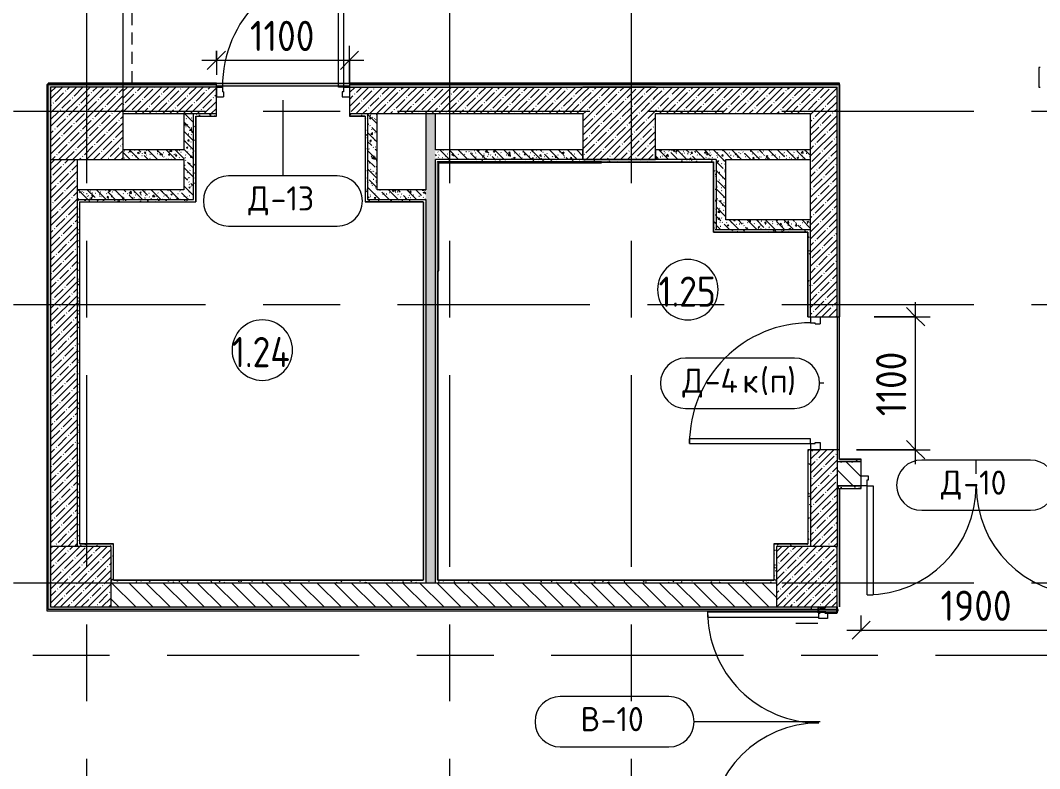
# Model space of a CAD drawing. Header units: millimetres. Extents: x -3708 to 187246, y -8553 to 29000.
# Drawn here: x 13460 to 21884, y 9562 to 15751 of the extents above; entities that cross this region are included whole.
import ezdxf

# ---------------------------------------------------------------- set-up
doc = ezdxf.new("R2010")
doc.units = ezdxf.units.MM
doc.linetypes.add('200_ШТРИХ__ш1_п0_6_', pattern=[160, 100, -60])
doc.linetypes.add('Осевая', pattern=[3175, 635, -476.25, 1587.5, -476.25])
for name, color, linetype, lineweight in [('A-ANNO-DIMS', 7, 'Continuous', 9), ('A-ANNO-DIMS-100', 7, 'Continuous', 9), ('A-AREA-IDEN', 7, 'Continuous', 9), ('A-DETL', 7, 'Continuous', 9), ('A-DETL-GENF', 7, 'Continuous', 9), ('A-DOOR-IDEN', 7, 'Continuous', 9), ('A-GLAZ-CWMG', 7, 'Continuous', 9), ('A-GLAZ-CWMG-1', 7, 'Continuous', 25), ('A-WALL', 7, 'Continuous', 9), ('I-WALL', 7, 'Continuous', 9), ('S-COLS', 7, 'Continuous', 9), ('Ограждение', 7, 'Continuous', 9), ('Оси-2', 7, 'Осевая', 9), ('Поручни', 7, 'Continuous', 9)]:
    doc.layers.add(name, color=color, linetype=linetype, lineweight=lineweight)
for name, color, linetype, lineweight, true_color in [('A-DOOR-1', 1, 'Continuous', 9, 0xff0000), ('A-DOOR-2', 1, 'Continuous', 13, 0xff0000), ('A-DOOR-3', 1, '200_ШТРИХ__ш1_п0_6_', 9, 0xff0000), ('A-DOOR-FRAM-1', 1, 'Continuous', 13, 0xff0000), ('A-WALL-1', 7, 'Continuous', 9, 0x3c3c3c), ('A-WALL-FNSH-1', 7, 'Continuous', 9, 0x3c3c3c)]:
    doc.layers.add(name, color=color, linetype=linetype, lineweight=lineweight, true_color=true_color)
doc.styles.add('GOST Common', font='GOST_Common.ttf', dxfattribs={"height": 200})
doc.styles.add('GOST Common_1', font='GOST_Common.ttf', dxfattribs={"width": 0.9, "height": 250})
doc.styles.add('ISOCPEUR', font='isocpeur.ttf', dxfattribs={"width": 0.9, "height": 250})
doc.dimstyles.new('ISO-2_5_0_9К_БОЛЬШОЙ', dxfattribs={"dimscale": 304.8, "dimtxt": 248.995294, "dimasz": 0.492126, "dimexe": 0.393701, "dimexo": 0.984252, "dimgap": 0, "dimtad": 1, "dimdec": 0, "dimrnd": 10, "dimzin": 0, "dimdsep": 46, "dimtxsty": 'ISOCPEUR', "dimblk1": 'OBLIQUE', "dimblk2": 'OBLIQUE', "dimsah": 1, "dimcen": 0.09, "dimdle": 0.393701, "dimazin": 0, "dimtfac": 1, "dimtdec": 4, "dimtix": 1, "dimtmove": 0, "dimatfit": 3, "dimfxl": 1, "dimtvp": 1, "dimtolj": 1, "dimtzin": 0, "dimarcsym": 2})
pattern_1 = [(45, (0, 0), (-57.02463, 57.02463), []), (45, (57.025, 0), (-57.02463, 57.02463), [100.806, -20.161, 3.353, -16.808])]
pattern_2 = [(135, (0, 0), (-70.71068, -70.71068), [])]
pattern_3 = [(135, (0, 0), (-75.43415, -75.43415), [106.68, -17.78, 3.556, -17.78]), (135, (0, 75.39), (-75.43415, -75.43415), []), (50, (0, 0), (127.5292, -11.15758), [13.335, -146.685]), (355, (0, 0), (-24.66966, 133.74), [10.668, -117.348]), (100.451, (10.63, -0.93), (102.85973, 122.5818), [11.333, -124.663]), (46.184, (0, 35.56), (189.7552, -29.4304), [20.002, -220.027]), (96.636, (15.81, 33.1), (166.1822, 173.1996), [17, -186.995]), (351.184, (0, 35.56), (166.184, 173.1976), [16.002, -176.022]), (21, (17.78, 26.67), (106.13027, -71.58603), [13.335, -146.685]), (326, (17.78, 26.67), (43.2619, 128.93175), [10.668, -117.348]), (71.451, (26.62, 20.7), (149.392, 57.34505), [11.333, -124.663]), (37.5, (0, 0), (2.16223, 59.18836), [3.353, -112.573, 3.353, -115.773, -117.793]), (37.5, (0, 0), (2.16223, 59.18836), [-235.052, 3.353, -114.44]), (7.5, (0, 0), (46.77386, 70.12615), [3.353, -64.567, 3.353, -109.906, -44.894]), (7.5, (0, 0), (46.77386, 70.12615), [-181.178, 3.353, -41.542]), (327.5, (-39.65, 0), (94.91367, -4.01009), [3.353, -41.097, 3.353, -135.331, -184.023]), (327.5, (-39.65, 0), (94.91367, -4.01009), [-183.134, 3.353, -180.67]), (317.5, (-57.43, 0), (103.69057, 17.79882), [3.353, -54.432, 3.353, -88.748, -130.683]), (317.5, (-57.43, 0), (103.69057, 17.79882), [-149.885, 3.353, -127.33])]
pattern_4 = [(0, (0, 0), (121.92, 30.48), [10.058, -81.382, 10.058, -81.382, -487.68]), (0, (0, 0), (121.92, 30.48), [-182.88, 10.058, -172.822, 10.058, -81.382, -213.36]), (0, (0, 0), (121.92, 30.48), [-457.2, 10.058, -50.902, 10.058, -142.342]), (120, (45.72, 15.24), (-87.356454, 90.345817), [10.058, -81.382, 10.058, -81.382, -487.68]), (120, (45.72, 15.24), (-87.356454, 90.345817), [-182.88, 10.058, -172.822, 10.058, -81.382, -213.36]), (120, (45.72, 15.24), (-87.356454, 90.345817), [-457.2, 10.058, -50.902, 10.058, -142.342]), (240, (60.96, 76.2), (-34.563546, -120.825817), [10.058, -81.382, 10.058, -81.382, -487.68]), (240, (60.96, 76.2), (-34.563546, -120.825817), [-182.88, 10.058, -172.822, 10.058, -81.382, -213.36]), (240, (60.96, 76.2), (-34.563546, -120.825817), [-457.2, 10.058, -50.902, 10.058, -142.342])]

# ---------------------------------------------------------------- blocks, each defined once
blk = doc.blocks.new('BSC_Колонна _Прямоугольная - 600х600-V4-План заполнения и маркировки дверных проемов 1 этажа в осях 1-12')
at = {"layer": 'S-COLS'}
h = blk.add_hatch(dxfattribs=at)
h.set_pattern_fill('FP_9', color=256, style=0, pattern_type=2)
h.set_pattern_definition([(45, (-14010, -14900), (-57.02463, 57.02463), []), (45, (-13952.975, -14900), (-57.02463, 57.02463), [100.806, -20.161, 3.353, -16.808])])
h.paths.add_polyline_path([(-80, -300), (300, -300), (300, 300), (-300, 300), (-300, -300)])
for p, q in [((300, 300), (-300, 300)), ((-300, 300), (-300, -300)), ((300, -300), (300, 300)), ((-300, -300), (300, -300))]:
    blk.add_line(p, q, dxfattribs=at)
blk = doc.blocks.new('Дверь_Витражная_остекление_ - ДВН_CОШ в витраже-31920700-План заполнения и маркировки дверных проемов 1 этажа в осях 1-12')
at = {"layer": 'A-DETL-GENF'}
for p, q in [((-900, 60), (-855, 60)), ((-855, 60), (-855, -10)), ((900, 60), (855, 60)), ((855, 60), (855, -10)), ((-910, -17), (-910, -930)), ((-865, -10), (-900, -10)), ((-855, -10), (-900, -10)), ((-865, -930), (-865, -10)), ((855, -10), (900, -10)), ((865, -10), (865, -910)), ((900, -10), (865, -10)), ((910, -910), (910, -17)), ((865, -910), (910, -910)), ((-910, -930), (-865, -930))]:
    blk.add_line(p, q, dxfattribs=at)
at = {"layer": 'A-DOOR-1'}
for p, q in [((-910, -930), (-910, -17)), ((910, -910), (910, -17))]:
    blk.add_line(p, q, dxfattribs=at)
for centre, radius, start, end in [((-910, -10), 920, 270, 0), ((910, -10), 900, 180, 270)]:
    blk.add_arc(centre, radius, start, end, dxfattribs=at)
blk = doc.blocks.new('Прямоугольный импост - Импост структурный с накладкой - 160мм Темный-31915521-План заполнения и маркировки дверных проемов 1 этажа в осях 1-12')
at = {"layer": 'A-GLAZ-CWMG-1'}
for p, q in [((-25, 17), (25, 17)), ((-15, 0), (-25, 0)), ((-15, -40), (-15, 0)), ((25, 0), (15, 0)), ((15, 0), (15, -40)), ((25, 17), (25, 0)), ((-25, -40), (-15, -40)), ((15, -40), (25, -40)), ((25, -40), (25, -140)), ((25, -140), (-25, -140))]:
    blk.add_line(p, q, dxfattribs=at)
blk = doc.blocks.new('110_Дверь_СКБ_1Ст_Внутренняя1 - Д-13 1100x2100h_кладовая-33288301-План заполнения и маркировки дверных проемов 1 этажа в осях 1-12')
at = {"layer": 'A-DOOR-1'}
blk.add_arc((512.5, 110), 1000, 90, 180, dxfattribs=at)
at = {"layer": 'A-DOOR-2'}
for p, q in [((512.5, 1110), (472.5, 1110)), ((472.5, 110), (472.5, 1110)), ((512.5, 1110), (512.5, 110)), ((512.5, 110), (472.5, 110))]:
    blk.add_line(p, q, dxfattribs=at)
at = {"layer": 'A-DOOR-FRAM-1'}
for p, q in [((-537.5, 110), (-537.5, 30)), ((-537.5, 110), (-487.5, 110)), ((-487.5, 110), (-487.5, 70)), ((512.5, 110), (512.5, 70)), ((512.5, 110), (562.5, 110)), ((562.5, 110), (562.5, 30)), ((-537.5, 30), (-477.5, 30)), ((-477.5, 70), (-487.5, 70)), ((-477.5, 70), (-477.5, 30)), ((502.5, 70), (502.5, 30)), ((512.5, 70), (502.5, 70)), ((502.5, 30), (562.5, 30))]:
    blk.add_line(p, q, dxfattribs=at)
blk = doc.blocks.new('DOR__перегородка__Прямоугольная - ТП-2_ Вн_ДПГ_9480х4200h_2-23998078-План заполнения и маркировки дверных проемов 1 этажа в осях 1-12')
at = {"layer": 'A-DOOR-3'}
for p, q in [((31, 0), (2621.2, 0)), ((31, -75), (1987.4, -75))]:
    blk.add_line(p, q, dxfattribs=at)
blk = doc.blocks.new('110_Дверь_СКБ_1Ст_Внутренняя1 - Д-4к_п__1100x2100h_Артистические EI30-23985503-План заполнения и маркировки дверных проемов 1 этажа в осях 1-12')
at = {"layer": 'A-DOOR-1'}
blk.add_arc((-487.5, 110), 1000, 360, 90, dxfattribs=at)
at = {"layer": 'A-DOOR-2'}
for p, q in [((-487.5, 1110), (-447.5, 1110)), ((-487.5, 1110), (-487.5, 110)), ((-447.5, 110), (-447.5, 1110)), ((-487.5, 110), (-447.5, 110))]:
    blk.add_line(p, q, dxfattribs=at)
at = {"layer": 'A-DOOR-FRAM-1'}
for p, q in [((-487.5, 110), (-537.5, 110)), ((-537.5, 110), (-537.5, 30)), ((-487.5, 110), (-487.5, 70)), ((562.5, 110), (512.5, 110)), ((512.5, 110), (512.5, 70)), ((562.5, 110), (562.5, 30)), ((-477.5, 30), (-537.5, 30)), ((-487.5, 70), (-477.5, 70)), ((-477.5, 70), (-477.5, 30)), ((502.5, 70), (512.5, 70)), ((502.5, 70), (502.5, 30)), ((562.5, 30), (502.5, 30))]:
    blk.add_line(p, q, dxfattribs=at)
blk = doc.blocks.new('BSC_Колонна _Прямоугольная - 500х500-V35-План заполнения и маркировки дверных проемов 1 этажа в осях 1-12')
at = {"layer": 'S-COLS'}
h = blk.add_hatch(dxfattribs=at)
h.set_pattern_fill('FP_46', color=256, style=0, pattern_type=2)
h.set_pattern_definition([(45, (-19960, -11150), (-57.02463, 57.02463), []), (45, (-19902.975, -11150), (-57.02463, 57.02463), [100.806, -20.161, 3.353, -16.808])])
h.paths.add_polyline_path([(250, -250), (250, 250), (-250, 250), (-250, -250), (-224.2, -250)])
for p, q in [((250, 250), (-250, 250)), ((-250, 250), (-250, -250)), ((250, -250), (250, 250)), ((-250, -250), (250, -250))]:
    blk.add_line(p, q, dxfattribs=at)
blk = doc.blocks.new('110_Дверь_СКБ_2Ст - Д-10 1800x2100h_Актовый зал EI30-23435156-План заполнения и маркировки дверных проемов 1 этажа в осях 1-12')
at = {"layer": 'A-DOOR-1'}
for centre, start, end in [((-887.5, 100), 0, 90), ((912.5, 100), 90, 180)]:
    blk.add_arc(centre, 900, start, end, dxfattribs=at)
at = {"layer": 'A-DOOR-2'}
for p, q in [((-887.5, 1000), (-837.5, 1000)), ((-887.5, 1000), (-887.5, 100)), ((-837.5, 100), (-837.5, 1000)), ((912.5, 1000), (862.5, 1000)), ((862.5, 100), (862.5, 1000)), ((912.5, 1000), (912.5, 100)), ((-887.5, 100), (-837.5, 100)), ((912.5, 100), (862.5, 100))]:
    blk.add_line(p, q, dxfattribs=at)
at = {"layer": 'A-DOOR-FRAM-1'}
for p, q in [((-937.5, 100), (-937.5, 20)), ((-937.5, 100), (-887.5, 100)), ((-887.5, 100), (-887.5, 50)), ((912.5, 100), (912.5, 50)), ((912.5, 100), (962.5, 100)), ((962.5, 100), (962.5, 20)), ((-937.5, 20), (-877.5, 20)), ((-877.5, 50), (-887.5, 50)), ((-877.5, 50), (-877.5, 20)), ((902.5, 50), (902.5, 20)), ((912.5, 50), (902.5, 50)), ((902.5, 20), (962.5, 20))]:
    blk.add_line(p, q, dxfattribs=at)
blk = doc.blocks.new('BSC_Колонна _Прямоугольная - 500х500-V44-План заполнения и маркировки дверных проемов 1 этажа в осях 1-12')
at = {"layer": 'S-COLS'}
h = blk.add_hatch(dxfattribs=at)
h.set_pattern_fill('FP_54', color=256, style=0, pattern_type=2)
h.set_pattern_definition([(45, (-13960, -11150), (-57.02463, 57.02463), []), (45, (-13902.975, -11150), (-57.02463, 57.02463), [100.806, -20.161, 3.353, -16.808])])
h.paths.add_polyline_path([(-30, -250), (250, -250), (250, 250), (-250, 250), (-250, -250)])
for p, q in [((250, 250), (-250, 250)), ((-250, 250), (-250, -250)), ((250, -250), (250, 250)), ((-250, -250), (250, -250))]:
    blk.add_line(p, q, dxfattribs=at)
blk = doc.blocks.new('BSC_Колонна _Прямоугольная - 500х500-21690934-План заполнения и маркировки дверных проемов 1 этажа в осях 1-12')
at = {"layer": 'S-COLS'}
for p, q in [((250, 250), (-250, 250)), ((-250, 250), (-250, -250)), ((250, -250), (250, 250)), ((-250, -250), (250, -250))]:
    blk.add_line(p, q, dxfattribs=at)
blk = doc.blocks.new('Прямоугольный импост - Импост структурный с накладкой - 160мм-31915517-План заполнения и маркировки дверных проемов 1 этажа в осях 1-12')
at = {"layer": 'A-GLAZ-CWMG-1'}
for p, q in [((0, 17), (-50, 17)), ((-50, 17), (-50, 0)), ((-50, 0), (-40, 0)), ((-40, 0), (-40, -40)), ((-10, -40), (-10, 0)), ((-10, 0), (0, 0)), ((-40, -40), (-50, -40)), ((-50, -40), (-50, -140)), ((0, -40), (-10, -40)), ((-50, -140), (0, -140))]:
    blk.add_line(p, q, dxfattribs=at)
blk = doc.blocks.new('Ограждение - Ограждение-32869986-План заполнения и маркировки дверных проемов 1 этажа в осях 1-12')
at = {"layer": 'Ограждение'}
blk.add_hatch(color=256, dxfattribs=at).paths.add_polyline_path([(20210, 12200), (20230, 12200), (20230, 13300), (20210, 13300), (20210, 12351)])
at = {"layer": 'Поручни'}
for p, q in [((20210, 13300), (20210, 12200)), ((20230, 12200), (20230, 13300))]:
    blk.add_line(p, q, dxfattribs=at)
blk = doc.blocks.new('Ограждение - Ограждение-32869994-План заполнения и маркировки дверных проемов 1 этажа в осях 1-12')
at = {"layer": 'Ограждение'}
blk.add_hatch(color=256, dxfattribs=at).paths.add_polyline_path([(16173.2, 15210), (16180, 15210), (16180, 15230), (15080, 15230), (15080, 15210), (16169.5, 15210)])
at = {"layer": 'Поручни'}
for p, q in [((16180, 15230), (15080, 15230)), ((15080, 15210), (16180, 15210))]:
    blk.add_line(p, q, dxfattribs=at)
blk = doc.blocks.new('М_двери - Типоразмер_рамка-25223575-План заполнения и маркировки дверных проемов 1 этажа в осях 1-12')
at = {"layer": 'A-DOOR-IDEN'}
for p, q in [((4.496, 2.08), (-4.496, 2.08)), ((-4.496, -2.08), (4.496, -2.08))]:
    blk.add_line(p, q, dxfattribs=at)
for centre, start, end in [((-4.496, 0), 90, 270), ((4.496, 0), 270, 90)]:
    blk.add_arc(centre, 2.08, start, end, dxfattribs=at)
blk = doc.blocks.new('Марка_Помещения - Номер-25198446-План заполнения и маркировки дверных проемов 1 этажа в осях 1-12')
at = {"layer": 'A-AREA-IDEN'}
for start, end in [(360, 180), (180, 360)]:
    blk.add_arc((0, 0), 2.5, start, end, dxfattribs=at)
blk = doc.blocks.new('DIMBLOCK31-План заполнения и маркировки дверных проемов 1 этажа в осях 1-12')
at = {"layer": 'A-ANNO-DIMS-100'}
for p, q in [((16180, 15227.2), (16180, 15541.1)), ((14960, 15421.1), (16300, 15421.1)), ((15080, 15500), (15080, 15301.1)), ((15080, 15421.1), (15080, 15500)), ((16180, 15421.1), (16180, 15227.2))]:
    blk.add_line(p, q, dxfattribs=at)
at = {"layer": 'A-ANNO-DIMS-100', "lineweight": 20}
for p, q in [((15080, 15421.1), (15005, 15346.1)), ((15080, 15421.1), (15155, 15496.1)), ((16180, 15421.1), (16105, 15346.1)), ((16180, 15421.1), (16255, 15496.1))]:
    blk.add_line(p, q, dxfattribs=at)
at = {"layer": 'A-ANNO-DIMS-100', "color": 0, "insert": (15357.1, 15747.7), "char_height": 250, "width": 655.049, "attachment_point": 1, "line_spacing_factor": 1.149209, "style": 'ISOCPEUR'}
blk.add_mtext('1100', dxfattribs=at)
blk = doc.blocks.new('_Oblique')
at = {"color": 0, "linetype": 'ByBlock', "lineweight": -2}
blk.add_line((-0.5, -0.5), (0.5, 0.5), dxfattribs=at)
blk = doc.blocks.new('DIMBLOCK32-План заполнения и маркировки дверных проемов 1 этажа в осях 1-12')
at = {"layer": 'A-ANNO-DIMS-100'}
for p, q in [((20859.3, 12080), (20859.3, 13420)), ((20518, 13300), (20979.3, 13300)), ((20859.3, 13300), (20518, 13300)), ((20370, 12200), (20979.3, 12200)), ((20859.3, 12200), (20370, 12200))]:
    blk.add_line(p, q, dxfattribs=at)
at = {"layer": 'A-ANNO-DIMS-100', "lineweight": 20}
for p, q in [((20859.3, 13300), (20784.3, 13375)), ((20859.3, 13300), (20934.3, 13225)), ((20859.3, 12200), (20784.3, 12275)), ((20859.3, 12200), (20934.3, 12125))]:
    blk.add_line(p, q, dxfattribs=at)
at = {"layer": 'A-ANNO-DIMS-100', "color": 0, "insert": (20532.7, 12477.1), "char_height": 250, "width": 655.049, "attachment_point": 1, "rotation": 90, "line_spacing_factor": 1.149209, "style": 'ISOCPEUR'}
blk.add_mtext('1100', dxfattribs=at)
blk = doc.blocks.new('DIMBLOCK38-План заполнения и маркировки дверных проемов 1 этажа в осях 1-12')
at = {"layer": 'A-ANNO-DIMS-100'}
for p, q in [((20410, 10700), (20410, 10827.7)), ((22310, 10700), (22310, 10827.7)), ((20290, 10707.7), (22430, 10707.7)), ((20410, 10707.7), (20410, 10700)), ((22310, 10707.7), (22310, 10700))]:
    blk.add_line(p, q, dxfattribs=at)
at = {"layer": 'A-ANNO-DIMS-100', "lineweight": 20}
for p, q in [((20410, 10707.7), (20335, 10632.7)), ((20410, 10707.7), (20485, 10782.7)), ((22310, 10707.7), (22235, 10632.7)), ((22310, 10707.7), (22385, 10782.7))]:
    blk.add_line(p, q, dxfattribs=at)
at = {"layer": 'A-ANNO-DIMS-100', "color": 0, "insert": (21065.5, 11034.3), "char_height": 250, "width": 706.764, "attachment_point": 1, "line_spacing_factor": 1.149209, "style": 'ISOCPEUR'}
blk.add_mtext('1900', dxfattribs=at)

msp = doc.modelspace()

# ---------------------------------------------------------------- hatches: boundary and pattern name
at = {"layer": 'I-WALL'}
h = msp.add_hatch(dxfattribs=at)
h.set_pattern_fill('FP_86', color=256, style=0, pattern_type=2)
h.set_pattern_definition(pattern_4)
h.paths.add_polyline_path([(13690, 15200), (15080, 15200), (15080, 15220), (13690, 15220)])
h.paths.add_polyline_path([(20210, 15200), (20210, 15220), (16180, 15220), (16180, 15200), (19990, 15200)])
h = msp.add_hatch(dxfattribs=at)
h.set_pattern_fill('FP_86', color=256, style=0, pattern_type=2)
h.set_pattern_definition(pattern_4)
h.paths.add_polyline_path([(13690, 10880), (13710, 10880), (13710, 15200), (13690, 15200), (13690, 10900)])
h = msp.add_hatch(dxfattribs=at)
h.set_pattern_fill('FP_1', color=256, style=0, pattern_type=2)
h.set_pattern_definition(pattern_1)
h.paths.add_polyline_path([(18710.3, 14980), (20210, 14980), (20210, 15200), (18710.3, 15200)])
h.paths.add_polyline_path([(16410, 14980), (18110.3, 14980), (18110.3, 15200), (16180, 15200), (16180, 14980), (16330, 14980)])
h.paths.add_polyline_path([(14310, 14980), (15080, 14980), (15080, 15200), (14310, 15200)])
h = msp.add_hatch(dxfattribs=at)
h.set_pattern_fill('FP_86', color=256, style=0, pattern_type=2)
h.set_pattern_definition(pattern_4)
h.paths.add_polyline_path([(20210, 12120), (20230, 12120), (20230, 12200), (20210, 12200)])
h.paths.add_polyline_path([(20210, 13300), (20230, 13300), (20230, 15220), (20210, 15220), (20210, 14020)])
h = msp.add_hatch(dxfattribs=at)
h.set_pattern_fill('FP_43', color=256, style=0, pattern_type=2)
h.set_pattern_definition(pattern_3)
h.paths.add_polyline_path([(14890, 14350), (14890, 14980), (14810, 14980), (14810, 14350)])
h = msp.add_hatch(dxfattribs=at)
h.set_pattern_fill('FP_86', color=256, style=0, pattern_type=2)
h.set_pattern_definition(pattern_4)
h.paths.add_polyline_path([(14909.4, 14270), (14910, 14270.4), (14910, 14980), (14890, 14980), (14890, 14270)])
h = msp.add_hatch(dxfattribs=at)
h.set_pattern_fill('FP_86', color=256, style=0, pattern_type=2)
h.set_pattern_definition(pattern_4)
h.paths.add_polyline_path([(15080, 14960), (15080, 14980), (14910, 14980), (14910, 14960), (14923, 14960)])
h.paths.add_polyline_path([(16309, 14960), (16330, 14960), (16330, 14980), (16180, 14980), (16180, 14960)])
h = msp.add_hatch(dxfattribs=at)
h.set_pattern_fill('FP_86', color=256, style=0, pattern_type=2)
h.set_pattern_definition(pattern_4)
h.paths.add_polyline_path([(16310, 14250), (16330, 14250), (16330, 14960), (16310, 14959.8), (16310, 14270)])
h = msp.add_hatch(dxfattribs=at)
h.set_pattern_fill('FP_43', color=256, style=0, pattern_type=2)
h.set_pattern_definition(pattern_3)
h.paths.add_polyline_path([(16330, 14350), (16410, 14350), (16410, 14980), (16330, 14980), (16330, 14516.2)])
h = msp.add_hatch(dxfattribs=at)
h.set_pattern_fill('FP_43', color=256, style=0, pattern_type=2)
h.set_pattern_definition(pattern_3)
h.paths.add_polyline_path([(16890, 11100), (16890, 14980), (16810, 14980), (16810, 11100)])
h = msp.add_hatch(dxfattribs=at)
h.set_pattern_fill('FP_1', color=256, style=0, pattern_type=2)
h.set_pattern_definition(pattern_1)
h.paths.add_polyline_path([(19990, 11400), (20210, 11400), (20210, 12200), (19990, 12200)])
h.paths.add_polyline_path([(19990, 13300), (20210, 13300), (20210, 14980), (19990, 14980), (19990, 14020)])
h = msp.add_hatch(dxfattribs=at)
h.set_pattern_fill('FP_43', color=256, style=0, pattern_type=2)
h.set_pattern_definition(pattern_3)
h.paths.add_polyline_path([(14343.6, 14600), (14810, 14600), (14810, 14680), (14310, 14680), (14310, 14600), (14319.2, 14600)])
h = msp.add_hatch(dxfattribs=at)
h.set_pattern_fill('FP_43', color=256, style=0, pattern_type=2)
h.set_pattern_definition(pattern_3)
h.paths.add_polyline_path([(16890, 14600), (18110, 14600), (18110, 14680), (16890, 14680)])
h = msp.add_hatch(dxfattribs=at)
h.set_pattern_fill('FP_43', color=256, style=0, pattern_type=2)
h.set_pattern_definition(pattern_3)
h.paths.add_polyline_path([(19931.3, 14600), (19990, 14600), (19990, 14680), (18710.3, 14680), (18710.3, 14600), (19735.8, 14600)])
h = msp.add_hatch(dxfattribs=at)
h.set_pattern_fill('FP_1', color=256, style=0, pattern_type=2)
h.set_pattern_definition(pattern_1)
h.paths.add_polyline_path([(13710.2, 11400), (13930, 11400), (13930, 14600), (13710, 14600), (13710, 11400)])
h = msp.add_hatch(dxfattribs=at)
h.set_pattern_fill('FP_86', color=256, style=0, pattern_type=2)
h.set_pattern_definition(pattern_4)
h.paths.add_polyline_path([(18078.7, 14580), (19210, 14580), (19210, 14600), (16890, 14600), (16890, 14580), (17027.5, 14580)])
h = msp.add_hatch(dxfattribs=at)
h.set_pattern_fill('FP_86', color=256, style=0, pattern_type=2)
h.set_pattern_definition(pattern_4)
h.paths.add_polyline_path([(16890, 11120), (16910, 11121), (16910, 14580), (16890, 14580), (16890, 12351)])
h = msp.add_hatch(dxfattribs=at)
h.set_pattern_fill('FP_86', color=256, style=0, pattern_type=2)
h.set_pattern_definition(pattern_4)
h.paths.add_polyline_path([(19190, 14000), (19210, 14000), (19210, 14580), (19190, 14579), (19190, 14020)])
h = msp.add_hatch(dxfattribs=at)
h.set_pattern_fill('FP_43', color=256, style=0, pattern_type=2)
h.set_pattern_definition(pattern_3)
h.paths.add_polyline_path([(19210, 14020), (19290, 14020), (19290, 14600), (19210, 14600), (19210, 14590.9)])
h = msp.add_hatch(dxfattribs=at)
h.set_pattern_fill('FP_43', color=256, style=0, pattern_type=2)
h.set_pattern_definition(pattern_3)
h.paths.add_polyline_path([(13930, 14270), (14890, 14270), (14890, 14350), (13930, 14350)])
h = msp.add_hatch(dxfattribs=at)
h.set_pattern_fill('FP_43', color=256, style=0, pattern_type=2)
h.set_pattern_definition(pattern_3)
h.paths.add_polyline_path([(16410, 14270), (16810, 14270), (16810, 14350), (16330, 14350), (16330, 14270)])
h = msp.add_hatch(dxfattribs=at)
h.set_pattern_fill('FP_86', color=256, style=0, pattern_type=2)
h.set_pattern_definition(pattern_4)
h.paths.add_polyline_path([(13930, 11420), (13950, 11420.1), (13950, 14270), (13930, 14270), (13930, 12351)])
h = msp.add_hatch(dxfattribs=at)
h.set_pattern_fill('FP_86', color=256, style=0, pattern_type=2)
h.set_pattern_definition(pattern_4)
h.paths.add_polyline_path([(14319.2, 14250), (14910, 14250), (14910, 14270), (13950, 14270), (13950, 14250), (13963, 14250)])
h = msp.add_hatch(dxfattribs=at)
h.set_pattern_fill('FP_86', color=256, style=0, pattern_type=2)
h.set_pattern_definition(pattern_4)
h.paths.add_polyline_path([(16330, 14250), (16810, 14250), (16810, 14270), (16330, 14270)])
h = msp.add_hatch(dxfattribs=at)
h.set_pattern_fill('FP_86', color=256, style=0, pattern_type=2)
h.set_pattern_definition(pattern_4)
h.paths.add_polyline_path([(16790, 11120), (16810, 11120), (16810, 14250), (16790, 14249), (16790, 11121)])
h = msp.add_hatch(dxfattribs=at)
h.set_pattern_fill('FP_43', color=256, style=0, pattern_type=2)
h.set_pattern_definition(pattern_3)
h.paths.add_polyline_path([(19290, 14020), (19990, 14020), (19990, 14100), (19290, 14100)])
h = msp.add_hatch(dxfattribs=at)
h.set_pattern_fill('FP_86', color=256, style=0, pattern_type=2)
h.set_pattern_definition(pattern_4)
h.paths.add_polyline_path([(19970, 14000), (19990, 14000), (19990, 14020), (19210, 14020), (19210, 14000), (19735.8, 14000)])
h = msp.add_hatch(dxfattribs=at)
h.set_pattern_fill('FP_86', color=256, style=0, pattern_type=2)
h.set_pattern_definition(pattern_4)
h.paths.add_polyline_path([(19990, 11400), (19990, 12200), (19970, 12200), (19970, 11400)])
h.paths.add_polyline_path([(19970, 13300), (19990, 13300), (19990, 14000), (19970, 13999)])
h = msp.add_hatch(dxfattribs=at)
h.set_pattern_fill('FP_86', color=256, style=0, pattern_type=2)
h.set_pattern_definition(pattern_4)
h.paths.add_polyline_path([(22570, 12100), (22570, 12120), (22310, 12120), (22310, 12100), (22444.1, 12100)])
h.paths.add_polyline_path([(20410, 12100), (20410, 12120), (20210, 12120), (20210, 12100), (20298, 12100)])
h = msp.add_hatch(dxfattribs=at)
h.set_pattern_fill('FP_20', color=256, style=0, pattern_type=2)
h.set_pattern_definition(pattern_2)
h.paths.add_polyline_path([(22590, 11900), (22590, 12100), (22310, 12100), (22310, 11900), (22444.1, 11900)])
h.paths.add_polyline_path([(20410, 11900), (20410, 12100), (20210, 12100), (20210, 11900)])
h = msp.add_hatch(dxfattribs=at)
h.set_pattern_fill('FP_86', color=256, style=0, pattern_type=2)
h.set_pattern_definition(pattern_4)
h.paths.add_polyline_path([(22569, 11880), (22570, 11880), (22570, 11900), (22310, 11900), (22310, 11880), (22444.1, 11880)])
h.paths.add_polyline_path([(20410, 11880), (20410, 11900), (20220, 11900), (20220, 11880), (20224.7, 11880)])
h = msp.add_hatch(dxfattribs=at)
h.set_pattern_fill('FP_86', color=256, style=0, pattern_type=2)
h.set_pattern_definition(pattern_4)
h.paths.add_polyline_path([(13930, 11400), (14210, 11400), (14210, 11420), (13930, 11420)])
h = msp.add_hatch(dxfattribs=at)
h.set_pattern_fill('FP_86', color=256, style=0, pattern_type=2)
h.set_pattern_definition(pattern_4)
h.paths.add_polyline_path([(14230, 11120), (14230, 11420), (14210, 11420), (14210, 11120)])
h = msp.add_hatch(dxfattribs=at)
h.set_pattern_fill('FP_86', color=256, style=0, pattern_type=2)
h.set_pattern_definition(pattern_4)
h.paths.add_polyline_path([(19710, 11400), (19970, 11400), (19969, 11420), (19690, 11420), (19690, 11400)])
h = msp.add_hatch(dxfattribs=at)
h.set_pattern_fill('FP_86', color=256, style=0, pattern_type=2)
h.set_pattern_definition(pattern_4)
h.paths.add_polyline_path([(19710, 11100), (19710, 11400), (19690, 11400), (19690, 11100)])
h = msp.add_hatch(dxfattribs=at)
h.set_pattern_fill('FP_86', color=256, style=0, pattern_type=2)
h.set_pattern_definition(pattern_4)
h.paths.add_polyline_path([(16790, 11100), (16810, 11100), (16810, 11120), (14210, 11120), (14210, 11100), (16041.5, 11100)])
h = msp.add_hatch(dxfattribs=at)
h.set_pattern_fill('FP_86', color=256, style=0, pattern_type=2)
h.set_pattern_definition(pattern_4)
h.paths.add_polyline_path([(17027.5, 11100), (19690, 11100), (19689, 11120), (16890, 11120), (16890, 11100)])
h = msp.add_hatch(dxfattribs=at)
h.set_pattern_fill('FP_20', color=256, style=0, pattern_type=2)
h.set_pattern_definition(pattern_2)
h.paths.add_polyline_path([(19710, 10900), (19710, 11100), (14210, 11100), (14210, 10900), (17027.5, 10900)])
h = msp.add_hatch(dxfattribs=at)
h.set_pattern_fill('FP_86', color=256, style=0, pattern_type=2)
h.set_pattern_definition(pattern_4)
h.paths.add_polyline_path([(19735.8, 10880), (20000, 10880), (20000, 10900), (13710, 10900), (13710, 10880), (19710, 10880)])
at = {"layer": 'S-COLS'}
h = msp.add_hatch(dxfattribs=at)
h.set_pattern_fill('FP_1', color=256, style=0, pattern_type=2)
h.set_pattern_definition(pattern_1)
h.paths.add_polyline_path([(18710.3, 14600), (18710.3, 15200), (18110.3, 15200), (18110.3, 14600)])

# ---------------------------------------------------------------- linework, layer by layer
at = {"layer": 'A-DETL'}
msp.add_line((20050.3, 10762), (19870.3, 10762), dxfattribs=at)
at = {"layer": 'A-DOOR-IDEN'}
for p, q in [((14310, 15200), (14310, 17214.2)), ((15630, 15090), (15630, 14465.2)), ((20100, 12750), (20065.7, 12750)), ((21360, 12000), (21359.2, 12114.5)), ((20070.3, 9950), (19028.9, 9950))]:
    msp.add_line(p, q, dxfattribs=at)
at = {"layer": 'A-WALL'}
for p, q in [((20231, 15220), (20230, 15220)), ((14910, 14960), (15080, 14960)), ((14910, 14960), (14910, 14250)), ((16310, 14960), (16180, 14960)), ((16310, 14960), (16310, 14250)), ((18264.5, 14580), (19190, 14580)), ((18264.5, 14580), (18264.5, 14579)), ((13950, 14250), (14910, 14250)), ((13950, 14250), (13950, 11420)), ((16790, 14250), (16330, 14250)), ((16790, 14250), (16790, 11120)), ((19970, 14000), (19210, 14000)), ((19970, 13300), (19970, 14000)), ((16910, 13679), (16910, 11120)), ((19970, 12200), (19970, 11420)), ((20230, 12120), (20230, 12200)), ((14230, 11120), (14230, 11420)), ((19690, 11420), (19970, 11420)), ((19690, 11120), (19690, 11400)), ((14230, 11120), (16790, 11120)), ((16910, 11120), (19690, 11120))]:
    msp.add_line(p, q, dxfattribs=at)
at = {"layer": 'A-WALL-1'}
for p, q in [((15080, 15220), (13690, 15220)), ((15080, 15200), (14310, 15200)), ((15080, 14960), (15080, 15220)), ((16180, 15220), (16180, 14960)), ((20230, 15220), (16180, 15220)), ((16180, 15200), (20210, 15200)), ((20210, 13300), (20210, 15200)), ((14310, 14980), (15080, 14980)), ((14810, 14980), (14810, 14680)), ((14890, 14270), (14890, 14980)), ((16180, 14980), (18110.3, 14980)), ((16330, 14980), (16330, 14270)), ((16410, 14350), (16410, 14980)), ((16810, 14980), (16810, 14350)), ((16890, 14680), (16890, 14980)), ((18710.3, 14980), (19990, 14980)), ((19990, 13300), (19990, 14980)), ((14810, 14680), (14310, 14680)), ((18110, 14680), (16890, 14680)), ((18110, 14600), (18110, 14680)), ((19990, 14680), (18710.3, 14680)), ((18710.3, 14680), (18710.3, 14600)), ((13710, 14600), (13710, 11400)), ((13930, 14600), (13930, 11400)), ((14310, 14600), (14810, 14600)), ((14810, 14600), (14810, 14350)), ((16890, 11100), (16890, 14600)), ((19210, 14600), (16890, 14600)), ((16910, 14580), (18264.5, 14580)), ((19190, 14580), (19190, 14579)), ((19210, 14600), (19210, 14020)), ((19290, 14600), (19990, 14600)), ((19290, 14100), (19290, 14600)), ((14810, 14350), (13930, 14350)), ((16810, 14350), (16410, 14350)), ((13930, 14270), (14890, 14270)), ((16330, 14270), (16810, 14270)), ((16810, 14270), (16810, 11100)), ((19990, 14100), (19290, 14100)), ((19210, 14020), (19990, 14020)), ((19970, 13300), (20230, 13300)), ((20230, 12200), (19970, 12200)), ((19990, 12200), (19990, 11400)), ((20210, 12200), (20210, 11400)), ((20410, 12100), (20210, 12100)), ((20231, 12120), (20230, 12120)), ((20410, 11900), (20410, 12120)), ((20210, 11900), (20410, 11900)), ((20410, 11900), (20220, 11900)), ((20220, 11900), (20220, 11880)), ((20220, 11880), (20410, 11880)), ((20410, 11880), (20410, 11900)), ((13951, 11420), (13950, 11420)), ((14210, 11100), (19710, 11100)), ((13690, 10880), (20000, 10880)), ((14210, 10900), (19710, 10900)), ((20000, 10880), (20000, 10900))]:
    msp.add_line(p, q, dxfattribs=at)
at = {"layer": 'A-WALL-FNSH-1'}
for p, q in [((21890, 15361), (21879, 15361)), ((21879, 15361), (21879, 15200)), ((13679, 15220), (13679, 10868.5)), ((13679, 15220), (15080, 15220)), ((13690, 10879.5), (13690, 15231)), ((15080, 15231), (13690, 15231)), ((15080, 15220), (15080, 15231)), ((20231, 15231), (16180, 15231)), ((16180, 15231), (16180, 15220)), ((16180, 15220), (20230, 15220)), ((20230, 15220), (20230, 13300)), ((20231, 13300), (20231, 15231)), ((21879, 15200), (21890, 15200)), ((14911, 14959), (15080, 14959)), ((14911, 14249), (14911, 14959)), ((15080, 14959), (15080, 14960)), ((16180, 14960), (16180, 14959)), ((16180, 14959), (16309, 14959)), ((16309, 14959), (16309, 14249)), ((18264.5, 14581), (16918, 14581)), ((16918, 14581), (16918, 14573)), ((18264.5, 14580), (18264.5, 14581)), ((18264.5, 14579), (19189, 14579)), ((18264.5, 14573), (18264.5, 14579)), ((19189, 14579), (19189, 13999)), ((19190, 14000), (19190, 14579)), ((16918, 14573), (18264.5, 14573)), ((13951, 14249), (14911, 14249)), ((13951, 11421), (13951, 14249)), ((16309, 14249), (16789, 14249)), ((16330, 14250), (16310, 14250)), ((16789, 14249), (16789, 11121)), ((19189, 13999), (19969, 13999)), ((19210, 14000), (19190, 14000)), ((19969, 13999), (19969, 13300)), ((16911, 13679), (16910, 13679)), ((16911, 11121), (16911, 13679)), ((19969, 13300), (19970, 13300)), ((20230, 13300), (20231, 13300)), ((19969, 12200), (19969, 11421)), ((19970, 12200), (19969, 12200)), ((20231, 12200), (20230, 12200)), ((20231, 12121), (20231, 12200)), ((20410, 12121), (20231, 12121)), ((20231, 12120), (20410, 12120)), ((20410, 12120), (20410, 12121)), ((20220, 11880), (20220, 11879)), ((20220, 11879), (20230, 11879)), ((20230, 11879), (20230, 10900)), ((20231, 11879), (20410, 11879)), ((20231, 10900), (20231, 11879)), ((20410, 11879), (20410, 11880)), ((14231, 11421), (13951, 11421)), ((13951, 11420), (14230, 11420)), ((14231, 11121), (14231, 11421)), ((19969, 11421), (19689, 11421)), ((19689, 11421), (19689, 11121)), ((19690, 11400), (19690, 11420)), ((16789, 11121), (14231, 11121)), ((19689, 11121), (16911, 11121)), ((13679, 10868.5), (20220, 10868.5)), ((20220, 10879.5), (13690, 10879.5)), ((20220, 10868.5), (20220, 10879.5)), ((20230, 10900), (20231, 10900))]:
    msp.add_line(p, q, dxfattribs=at)
at = {"layer": 'I-WALL'}
for p, q in [((16910, 14581), (16910, 13679)), ((16918, 14581), (16910, 14581)), ((16918, 13679), (16918, 14573)), ((16911, 13679), (16918, 13679))]:
    msp.add_line(p, q, dxfattribs=at)
at = {"layer": 'S-COLS'}
for p, q in [((18710.3, 15200), (18110.3, 15200)), ((18110.3, 14980), (18110.3, 14600)), ((18710.3, 14600), (18710.3, 14980)), ((18110.3, 14600), (18710.3, 14600))]:
    msp.add_line(p, q, dxfattribs=at)
at = {"layer": 'Оси-2'}
for p, q in [((14010, 593.7), (14010, 24898.1)), ((17010, 593.7), (17010, 24898.1)), ((18510, 593.7), (18510, 24898.1)), ((-407.8, 15000), (35210, 15000)), ((-407.8, 13400), (35210, 13400)), ((-407.8, 11100), (35810, 11100)), ((862.2, 10500), (35810, 10500))]:
    msp.add_line(p, q, dxfattribs=at)

# ---------------------------------------------------------------- block references
at = {"layer": 'A-AREA-IDEN', "xscale": 99.99999999999993, "yscale": 99.99999999999993, "zscale": 99.99999999999993}
for p in [(18977, 13523.7), (15459.6, 13023.7)]:
    msp.add_blockref('Марка_Помещения - Номер-25198446-План заполнения и маркировки дверных проемов 1 этажа в осях 1-12', p, dxfattribs=at)
at = {"layer": 'A-DOOR-1'}
for name, p, rotation in [('DOR__перегородка__Прямоугольная - ТП-2_ Вн_ДПГ_9480х4200h_2-23998078-План заполнения и маркировки дверных проемов 1 этажа в осях 1-12', (14310, 15200), 90.00000000000044), ('110_Дверь_СКБ_1Ст_Внутренняя1 - Д-4к_п__1100x2100h_Артистические EI30-23985503-План заполнения и маркировки дверных проемов 1 этажа в осях 1-12', (20100, 12737.5), 90), ('110_Дверь_СКБ_2Ст - Д-10 1800x2100h_Актовый зал EI30-23435156-План заполнения и маркировки дверных проемов 1 этажа в осях 1-12', (21372.5, 12000), 180), ('Дверь_Витражная_остекление_ - ДВН_CОШ в витраже-31920700-План заполнения и маркировки дверных проемов 1 этажа в осях 1-12', (20070.3, 9950), 269.9999999999999)]:
    msp.add_blockref(name, p, dxfattribs=dict(at, rotation=rotation))
msp.add_blockref('110_Дверь_СКБ_1Ст_Внутренняя1 - Д-13 1100x2100h_кладовая-33288301-План заполнения и маркировки дверных проемов 1 этажа в осях 1-12', (15617.5, 15090), dxfattribs=at)
at = {"layer": 'A-DOOR-IDEN', "xscale": 99.99999999999993, "yscale": 99.99999999999993, "zscale": 99.99999999999993}
for p in [(15630, 14257.2), (19408.1, 12750), (21359.2, 11906.5), (18371.3, 9950)]:
    msp.add_blockref('М_двери - Типоразмер_рамка-25223575-План заполнения и маркировки дверных проемов 1 этажа в осях 1-12', p, dxfattribs=at)
at = {"layer": 'A-GLAZ-CWMG', "extrusion": (0, 0, -1), "rotation": 270.0000000000001}
msp.add_blockref('Прямоугольный импост - Импост структурный с накладкой - 160мм Темный-31915521-План заполнения и маркировки дверных проемов 1 этажа в осях 1-12', (-20070.3, 10875), dxfattribs=at)
at = {"layer": 'A-GLAZ-CWMG', "rotation": 89.99999999999993}
msp.add_blockref('Прямоугольный импост - Импост структурный с накладкой - 160мм-31915517-План заполнения и маркировки дверных проемов 1 этажа в осях 1-12', (20070.3, 10900), dxfattribs=at)
at = {"layer": 'S-COLS'}
for name, p in [('BSC_Колонна _Прямоугольная - 600х600-V4-План заполнения и маркировки дверных проемов 1 этажа в осях 1-12', (14010, 14900)), ('BSC_Колонна _Прямоугольная - 500х500-V44-План заполнения и маркировки дверных проемов 1 этажа в осях 1-12', (13960, 11150)), ('BSC_Колонна _Прямоугольная - 500х500-V35-План заполнения и маркировки дверных проемов 1 этажа в осях 1-12', (19960, 11150)), ('BSC_Колонна _Прямоугольная - 500х500-21690934-План заполнения и маркировки дверных проемов 1 этажа в осях 1-12', (19960, 11150))]:
    msp.add_blockref(name, p, dxfattribs=at)
at = {"layer": 'Поручни'}
for name in ['Ограждение - Ограждение-32869994-План заполнения и маркировки дверных проемов 1 этажа в осях 1-12', 'Ограждение - Ограждение-32869986-План заполнения и маркировки дверных проемов 1 этажа в осях 1-12']:
    msp.add_blockref(name, (0, 0), dxfattribs=at)

# ---------------------------------------------------------------- texts
at = {"layer": 'A-AREA-IDEN', "char_height": 250, "attachment_point": 1, "style": 'GOST Common_1'}
for s, insert, width in [('1.25', (18735.1, 13632.3), 606.076), ('1.24', (15208.7, 13132.3), 627.721)]:
    msp.add_mtext(s, dxfattribs=dict(at, insert=insert, width=width))
at = {"layer": 'A-DOOR-IDEN', "char_height": 200, "attachment_point": 1, "style": 'GOST Common'}
for s, insert, width in [('\\fGOST Common|b0|i0|c204|p34|;Д', (15343.3, 14378.4), 224.472), ('-13', (15528.5, 14378.4), 464.979), ('\\fGOST Common|b0|i0|c204|p34|;(', (19574, 12871.2), 96.202), ('\\fGOST Common|b0|i0|c204|p34|;)', (19798.8, 12871.2), 96.202), ('\\fGOST Common|b0|i0|c204|p34|;Д', (18932.3, 12871.2), 224.472), ('-4', (19117.5, 12871.2), 376.793), ('\\fGOST Common|b0|i0|c204|p34|;к', (19428.4, 12871.2), 176.371), ('\\fGOST Common|b0|i0|c204|p34|;п', (19653.3, 12871.2), 176.371), ('\\fGOST Common|b0|i0|c204|p34|;Д', (21069, 12027.7), 224.472), ('-10', (21254.2, 12027.7), 472.996), ('\\fGOST Common|b0|i0|c204|p34|;В', (18091, 10071.2), 200.422), ('-10', (18256.4, 10071.2), 472.996)]:
    msp.add_mtext(s, dxfattribs=dict(at, insert=insert, width=width))

# ---------------------------------------------------------------- dimensions: what is measured, and where the dimension line sits
at = {"layer": 'A-ANNO-DIMS'}
for base, p1, p2, override, picture, middle in [((16180, 15421.1), (15080, 15200), (16180, 15527.2), {"dimpost": '<>', "dimfxl": 1147.628356}, 'DIMBLOCK31-План заполнения и маркировки дверных проемов 1 этажа в осях 1-12', (15630, 15546.1)), ((22310, 10707.7), (20410, 11000), (22310, 11000), {"dimpost": '<>', "dimfxl": 1900}, 'DIMBLOCK38-План заполнения и маркировки дверных проемов 1 этажа в осях 1-12', (21360, 10832.7))]:
    dim = msp.add_linear_dim(base=base, p1=p1, p2=p2, dimstyle='ISO-2_5_0_9К_БОЛЬШОЙ', override=override, dxfattribs=at)
    dim.commit()
    dim.dimension.update_dxf_attribs({"geometry": picture, "text_midpoint": middle})
dim = msp.add_linear_dim(base=(20859.3, 13300), p1=(20070, 12200), p2=(20218, 13300), angle=90, dimstyle='ISO-2_5_0_9К_БОЛЬШОЙ', override={"dimpost": '<>', "dimfxl": 1109.911708}, dxfattribs=at)
dim.commit()
dim.dimension.update_dxf_attribs({"geometry": 'DIMBLOCK32-План заполнения и маркировки дверных проемов 1 этажа в осях 1-12', "text_midpoint": (20734.3, 12750)})

doc.saveas('drawing.dxf')
